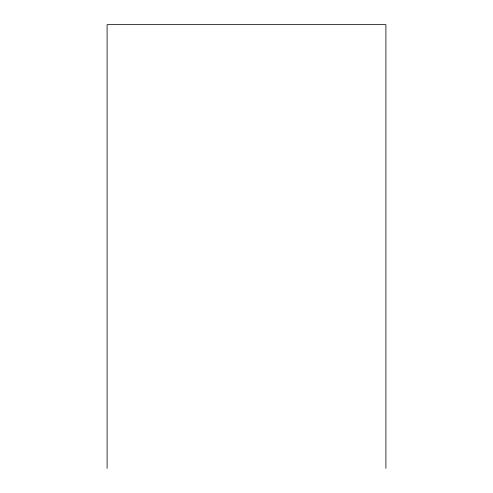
<?xml version="1.0" encoding="UTF-8"?>
<svg xmlns="http://www.w3.org/2000/svg" width="493" height="493" viewBox="0 0 493 493"><rect width="100%" height="100%" fill="white"/><g stroke="black" fill="none" stroke-linecap="round" stroke-linejoin="round"><path stroke-width="0.74" d="M385.902 468.35L385.902 24.65L107.098 24.65L107.098 468.35"/></g></svg>
